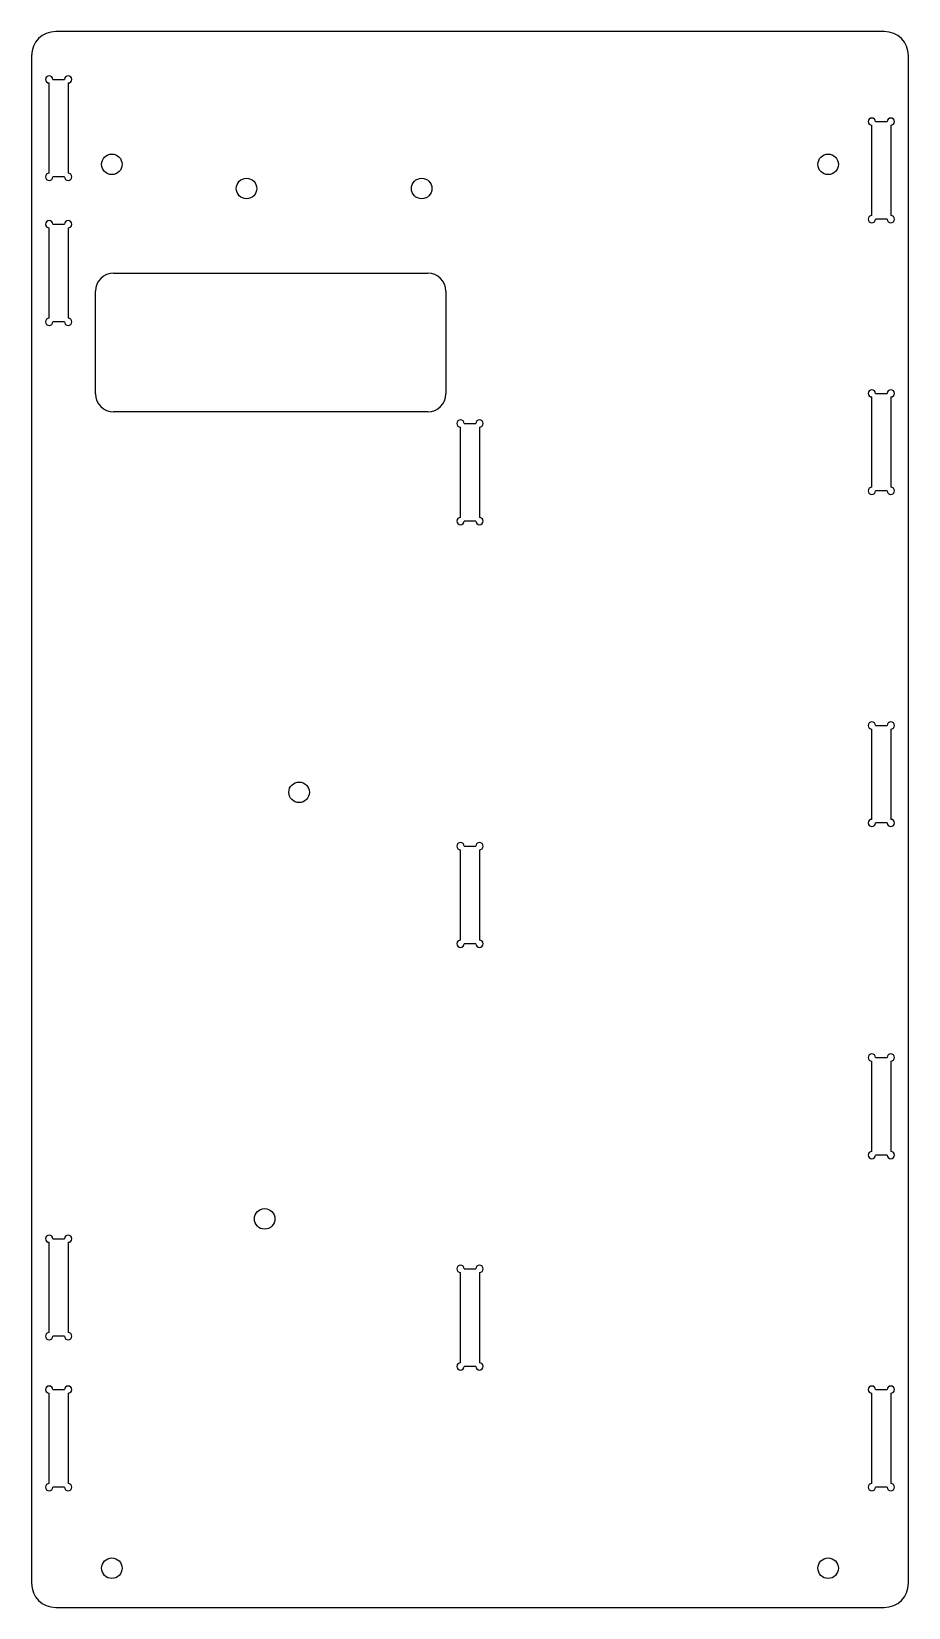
# Model space of a CAD drawing. Header units: millimetres. Extents: x -73 to 73, y -23 to 238.
import ezdxf

# ---------------------------------------------------------------- set-up
doc = ezdxf.new("R2010")
doc.units = ezdxf.units.MM

msp = doc.modelspace()

# ---------------------------------------------------------------- linework, layer by layer
for p, q in [((68.6, 238, 1.5), (-68.6, 238, 1.5)), ((-72.6, 234, 1.5), (-72.6, -19, 1.5)), ((72.6, -19, 1.5), (72.6, 234, 1.5)), ((-69.075, 230.075, 1.5), (-67.125, 230.075, 1.5)), ((-69.675, 214.525, 1.5), (-69.675, 229.475, 1.5)), ((-66.525, 229.475, 1.5), (-66.525, 214.525, 1.5)), ((66.525, 207.525, 1.5), (66.525, 222.475, 1.5)), ((67.125, 223.075, 1.5), (69.075, 223.075, 1.5)), ((69.675, 222.475, 1.5), (69.675, 207.525, 1.5)), ((-67.125, 213.925, 1.5), (-69.075, 213.925, 1.5)), ((69.075, 206.925, 1.5), (67.125, 206.925, 1.5)), ((-69.675, 190.525, 1.5), (-69.675, 205.475, 1.5)), ((-69.075, 206.075, 1.5), (-67.125, 206.075, 1.5)), ((-66.525, 205.475, 1.5), (-66.525, 190.525, 1.5)), ((-59, 198, 1.5), (-7, 198, 1.5)), ((-62, 178, 1.5), (-62, 195, 1.5)), ((-4, 195, 1.5), (-4, 178, 1.5)), ((-67.125, 189.925, 1.5), (-69.075, 189.925, 1.5)), ((67.125, 178.075, 1.5), (69.075, 178.075, 1.5)), ((-7, 175, 1.5), (-59, 175, 1.5)), ((66.525, 162.525, 1.5), (66.525, 177.475, 1.5)), ((69.675, 177.475, 1.5), (69.675, 162.525, 1.5)), ((-1.575, 157.525, 1.5), (-1.575, 172.475, 1.5)), ((-0.975, 173.075, 1.5), (0.975, 173.075, 1.5)), ((1.575, 172.475, 1.5), (1.575, 157.525, 1.5)), ((69.075, 161.925, 1.5), (67.125, 161.925, 1.5)), ((0.975, 156.925, 1.5), (-0.975, 156.925, 1.5)), ((67.125, 123.075, 1.5), (69.075, 123.075, 1.5)), ((66.525, 107.525, 1.5), (66.525, 122.475, 1.5)), ((69.675, 122.475, 1.5), (69.675, 107.525, 1.5)), ((69.075, 106.925, 1.5), (67.125, 106.925, 1.5)), ((-1.575, 87.525, 1.5), (-1.575, 102.475, 1.5)), ((-0.975, 103.075, 1.5), (0.975, 103.075, 1.5)), ((1.575, 102.475, 1.5), (1.575, 87.525, 1.5)), ((0.975, 86.925, 1.5), (-0.975, 86.925, 1.5)), ((67.125, 68.075, 1.5), (69.075, 68.075, 1.5)), ((66.525, 52.525, 1.5), (66.525, 67.475, 1.5)), ((69.675, 67.475, 1.5), (69.675, 52.525, 1.5)), ((69.075, 51.925, 1.5), (67.125, 51.925, 1.5)), ((-69.675, 22.525, 1.5), (-69.675, 37.475, 1.5)), ((-69.075, 38.075, 1.5), (-67.125, 38.075, 1.5)), ((-66.525, 37.475, 1.5), (-66.525, 22.525, 1.5)), ((-1.575, 17.525, 1.5), (-1.575, 32.475, 1.5)), ((-0.975, 33.075, 1.5), (0.975, 33.075, 1.5)), ((1.575, 32.475, 1.5), (1.575, 17.525, 1.5)), ((-67.125, 21.925, 1.5), (-69.075, 21.925, 1.5)), ((0.975, 16.925, 1.5), (-0.975, 16.925, 1.5)), ((-69.075, 13.075, 1.5), (-67.125, 13.075, 1.5)), ((67.125, 13.075, 1.5), (69.075, 13.075, 1.5)), ((-69.675, -2.475, 1.5), (-69.675, 12.475, 1.5)), ((-66.525, 12.475, 1.5), (-66.525, -2.475, 1.5)), ((66.525, -2.475, 1.5), (66.525, 12.475, 1.5)), ((69.675, 12.475, 1.5), (69.675, -2.475, 1.5)), ((-67.125, -3.075, 1.5), (-69.075, -3.075, 1.5)), ((69.075, -3.075, 1.5), (67.125, -3.075, 1.5)), ((-68.6, -23, 1.5), (68.6, -23, 1.5))]:
    msp.add_line(p, q)
for centre in [(-59.3, 216, 1.5), (59.3, 216, 1.5), (-37, 212, 1.5), (-8, 212, 1.5), (-28.3, 112, 1.5), (-34, 41.35, 1.5), (-59.3, -16.5, 1.5), (59.3, -16.5, 1.5)]:
    msp.add_circle(centre, 1.7)
for centre, radius, start, end in [((-68.6, 234, 1.5), 4, 90, 180), ((68.6, 234, 1.5), 4, 0, 90), ((-69.675, 230.075, 1.5), 0.6, 0, 270), ((-66.525, 230.075, 1.5), 0.6, -90, 180), ((66.525, 223.075, 1.5), 0.6, 0, 270), ((69.675, 223.075, 1.5), 0.6, -90, 180), ((-69.675, 213.925, 1.5), 0.6, 90, 360), ((-66.525, 213.925, 1.5), 0.6, -180, 90), ((-69.675, 206.075, 1.5), 0.6, 0, 270), ((-66.525, 206.075, 1.5), 0.6, -90, 180), ((66.525, 206.925, 1.5), 0.6, 90, 360), ((69.675, 206.925, 1.5), 0.6, -180, 90), ((-59, 195, 1.5), 3, 90, 180), ((-7, 195, 1.5), 3, 360, 450), ((-69.675, 189.925, 1.5), 0.6, 90, 360), ((-66.525, 189.925, 1.5), 0.6, -180, 90), ((-59, 178, 1.5), 3, 180, 270), ((-7, 178, 1.5), 3, -90, 0), ((66.525, 178.075, 1.5), 0.6, 0, 270), ((69.675, 178.075, 1.5), 0.6, -90, 180), ((-1.575, 173.075, 1.5), 0.6, 0, 270), ((1.575, 173.075, 1.5), 0.6, -90, 180), ((66.525, 161.925, 1.5), 0.6, 90, 360), ((69.675, 161.925, 1.5), 0.6, -180, 90), ((-1.575, 156.925, 1.5), 0.6, 90, 360), ((1.575, 156.925, 1.5), 0.6, -180, 90), ((66.525, 123.075, 1.5), 0.6, 0, 270), ((69.675, 123.075, 1.5), 0.6, -90, 180), ((66.525, 106.925, 1.5), 0.6, 90, 360), ((69.675, 106.925, 1.5), 0.6, -180, 90), ((-1.575, 103.075, 1.5), 0.6, 0, 270), ((1.575, 103.075, 1.5), 0.6, -90, 180), ((-1.575, 86.925, 1.5), 0.6, 90, 360), ((1.575, 86.925, 1.5), 0.6, -180, 90), ((66.525, 68.075, 1.5), 0.6, 0, 270), ((69.675, 68.075, 1.5), 0.6, -90, 180), ((66.525, 51.925, 1.5), 0.6, 90, 360), ((69.675, 51.925, 1.5), 0.6, -180, 90), ((-69.675, 38.075, 1.5), 0.6, 0, 270), ((-66.525, 38.075, 1.5), 0.6, -90, 180), ((-1.575, 33.075, 1.5), 0.6, 0, 270), ((1.575, 33.075, 1.5), 0.6, -90, 180), ((-69.675, 21.925, 1.5), 0.6, 90, 360), ((-66.525, 21.925, 1.5), 0.6, -180, 90), ((-1.575, 16.925, 1.5), 0.6, 90, 360), ((1.575, 16.925, 1.5), 0.6, -180, 90), ((-69.675, 13.075, 1.5), 0.6, 0, 270), ((-66.525, 13.075, 1.5), 0.6, -90, 180), ((66.525, 13.075, 1.5), 0.6, 0, 270), ((69.675, 13.075, 1.5), 0.6, -90, 180), ((-69.675, -3.075, 1.5), 0.6, 90, 360), ((-66.525, -3.075, 1.5), 0.6, -180, 90), ((66.525, -3.075, 1.5), 0.6, 90, 360), ((69.675, -3.075, 1.5), 0.6, -180, 90), ((-68.6, -19, 1.5), 4, -180, -90), ((68.6, -19, 1.5), 4, 270, 360)]:
    msp.add_arc(centre, radius, start, end)

doc.saveas('drawing.dxf')
